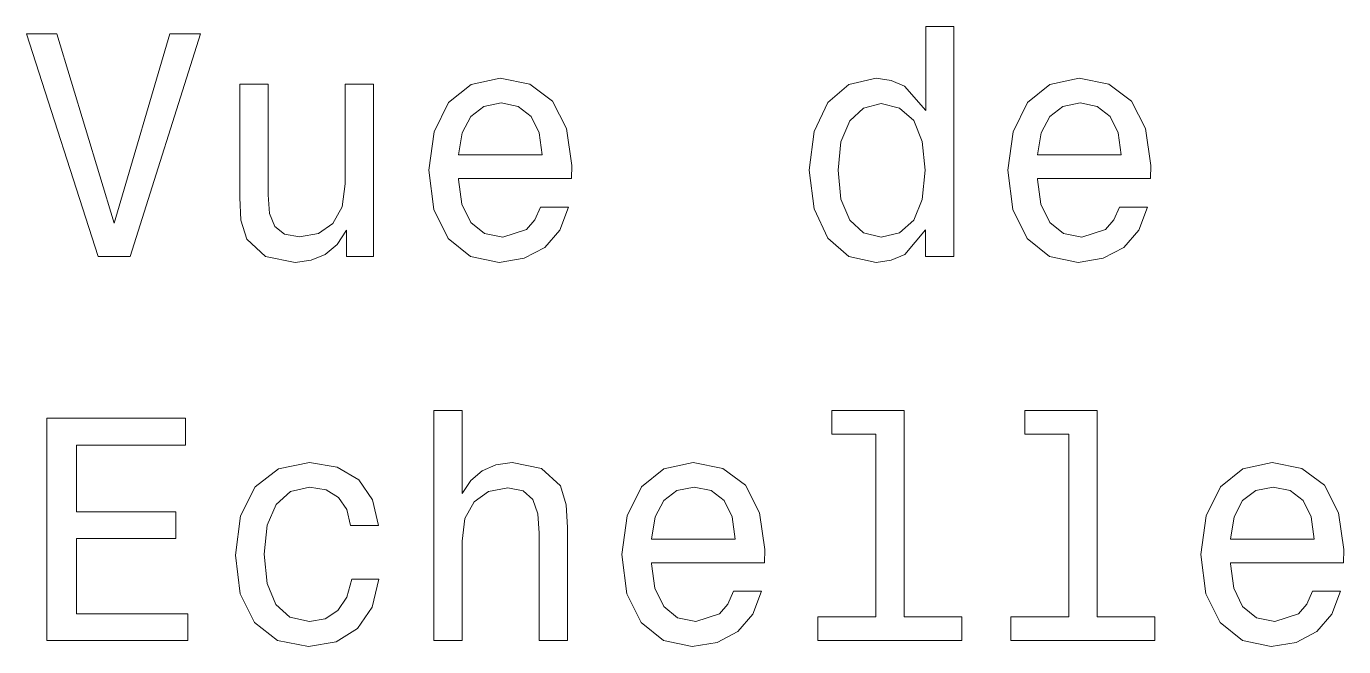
# Model space of a CAD drawing. Extents: x 291 to 834, y 188 to 661.
# Drawn here: x 638.56 to 659.28, y 317.94 to 327.7 of the extents above; entities that cross this region are included whole.
import ezdxf

# ---------------------------------------------------------------- set-up
doc = ezdxf.new("R2010")
doc.units = 0

msp = doc.modelspace()

# ---------------------------------------------------------------- linework, layer by layer
at = {"color": 7, "lineweight": 13}
for points in [[(652.702, 324.498), (652.702, 324.079), (653.146, 324.079), (653.146, 327.7), (652.707, 327.7), (652.707, 326.374), (652.37, 326.757), (652.163, 326.848), (651.926, 326.883), (651.497, 326.783), (651.164, 326.5), (650.947, 326.046), (650.872, 325.436), (650.947, 324.826), (651.164, 324.367), (651.497, 324.079), (651.926, 323.984), (652.163, 324.019), (652.375, 324.11)], [(640.815, 327.584), (639.938, 324.604), (639.035, 327.584), (638.556, 327.584), (639.686, 324.079), (640.19, 324.079), (641.295, 327.584)], [(645.354, 325.305), (647.13, 325.305), (647.135, 325.512), (647.054, 326.092), (646.832, 326.525), (646.479, 326.788), (646.01, 326.883), (645.551, 326.783), (645.198, 326.5), (644.971, 326.041), (644.89, 325.436), (644.966, 324.816), (645.193, 324.362), (645.541, 324.079), (645.995, 323.984), (646.388, 324.049), (646.711, 324.221), (646.948, 324.493), (647.084, 324.856), (646.645, 324.856), (646.555, 324.654), (646.424, 324.503), (646.05, 324.382), (645.763, 324.438), (645.546, 324.614), (645.405, 324.901), (645.354, 325.29)], [(654.462, 325.305), (656.238, 325.305), (656.243, 325.512), (656.162, 326.092), (655.94, 326.525), (655.587, 326.788), (655.118, 326.883), (654.659, 326.783), (654.306, 326.5), (654.079, 326.041), (653.998, 325.436), (654.074, 324.816), (654.301, 324.362), (654.649, 324.079), (655.103, 323.984), (655.496, 324.049), (655.819, 324.221), (656.056, 324.493), (656.192, 324.856), (655.753, 324.856), (655.663, 324.654), (655.532, 324.503), (655.158, 324.382), (654.871, 324.438), (654.654, 324.614), (654.513, 324.901), (654.462, 325.29)], [(644.018, 326.788), (643.574, 326.788), (643.574, 325.224), (643.524, 324.861), (643.377, 324.599), (643.15, 324.438), (642.853, 324.387), (642.616, 324.427), (642.465, 324.548), (642.379, 324.755), (642.359, 325.048), (642.359, 326.788), (641.915, 326.788), (641.915, 325.007), (641.93, 324.649), (642.026, 324.352), (642.318, 324.079), (642.787, 323.984), (643.039, 324.019), (643.256, 324.11), (643.443, 324.266), (643.594, 324.493), (643.594, 324.079), (644.018, 324.079)], [(645.354, 325.678), (645.41, 326.026), (645.546, 326.283), (645.753, 326.44), (646.025, 326.495), (646.292, 326.44), (646.499, 326.283), (646.625, 326.026), (646.671, 325.678)], [(652.001, 326.485), (652.294, 326.414), (652.516, 326.218), (652.647, 325.89), (652.697, 325.436), (652.647, 324.977), (652.516, 324.649), (652.294, 324.448), (652.001, 324.382), (651.724, 324.448), (651.512, 324.649), (651.371, 324.982), (651.326, 325.436), (651.371, 325.885), (651.512, 326.213), (651.724, 326.414)], [(654.462, 325.678), (654.518, 326.026), (654.654, 326.283), (654.861, 326.44), (655.133, 326.495), (655.4, 326.44), (655.607, 326.283), (655.733, 326.026), (655.779, 325.678)], [(644.966, 318.033), (645.41, 318.033), (645.41, 319.596), (645.455, 319.954), (645.602, 320.216), (645.828, 320.378), (646.131, 320.438), (646.373, 320.388), (646.524, 320.252), (646.6, 320.025), (646.625, 319.722), (646.625, 318.033), (647.069, 318.033), (647.069, 319.813), (647.049, 320.171), (646.958, 320.468), (646.661, 320.741), (646.197, 320.837), (645.944, 320.801), (645.728, 320.706), (645.546, 320.554), (645.41, 320.347), (645.41, 321.654), (644.966, 321.654)], [(651.921, 321.28), (651.921, 318.406), (651.008, 318.406), (651.008, 318.033), (653.272, 318.033), (653.272, 318.406), (652.364, 318.406), (652.364, 321.654), (651.225, 321.654), (651.225, 321.28)], [(654.957, 321.28), (654.957, 318.406), (654.044, 318.406), (654.044, 318.033), (656.308, 318.033), (656.308, 318.406), (655.4, 318.406), (655.4, 321.654), (654.261, 321.654), (654.261, 321.28)], [(638.879, 318.033), (641.098, 318.033), (641.098, 318.456), (639.343, 318.456), (639.343, 319.641), (640.906, 319.641), (640.906, 320.06), (639.343, 320.06), (639.343, 321.109), (641.058, 321.109), (641.058, 321.533), (638.879, 321.533)], [(643.655, 319.843), (644.094, 319.843), (644.003, 320.247), (643.786, 320.564), (643.448, 320.761), (643.009, 320.837), (642.525, 320.736), (642.157, 320.453), (641.925, 319.994), (641.844, 319.379), (641.92, 318.769), (642.147, 318.315), (642.505, 318.033), (642.994, 317.937), (643.428, 318.012), (643.766, 318.224), (643.998, 318.557), (644.099, 319.001), (643.675, 319.001), (643.599, 318.718), (643.458, 318.507), (643.256, 318.376), (643.009, 318.335), (642.702, 318.401), (642.48, 318.602), (642.344, 318.93), (642.298, 319.394), (642.344, 319.848), (642.485, 320.176), (642.712, 320.378), (643.009, 320.448), (643.271, 320.403), (643.468, 320.287), (643.599, 320.095)], [(648.39, 319.258), (650.166, 319.258), (650.171, 319.465), (650.09, 320.045), (649.868, 320.479), (649.515, 320.741), (649.046, 320.837), (648.587, 320.736), (648.234, 320.453), (648.007, 319.994), (647.926, 319.389), (648.002, 318.769), (648.229, 318.315), (648.577, 318.033), (649.031, 317.937), (649.424, 318.002), (649.747, 318.174), (649.984, 318.446), (650.12, 318.809), (649.681, 318.809), (649.591, 318.608), (649.46, 318.456), (649.086, 318.335), (648.799, 318.391), (648.582, 318.567), (648.441, 318.855), (648.39, 319.243)], [(657.498, 319.258), (659.274, 319.258), (659.279, 319.465), (659.198, 320.045), (658.976, 320.479), (658.623, 320.741), (658.154, 320.837), (657.695, 320.736), (657.342, 320.453), (657.115, 319.994), (657.034, 319.389), (657.11, 318.769), (657.337, 318.315), (657.685, 318.033), (658.139, 317.937), (658.532, 318.002), (658.855, 318.174), (659.092, 318.446), (659.228, 318.809), (658.789, 318.809), (658.699, 318.608), (658.568, 318.456), (658.194, 318.335), (657.907, 318.391), (657.69, 318.567), (657.549, 318.855), (657.498, 319.243)], [(648.39, 319.631), (648.446, 319.979), (648.582, 320.236), (648.789, 320.393), (649.061, 320.448), (649.328, 320.393), (649.535, 320.236), (649.661, 319.979), (649.707, 319.631)], [(657.498, 319.631), (657.554, 319.979), (657.69, 320.236), (657.897, 320.393), (658.169, 320.448), (658.437, 320.393), (658.643, 320.236), (658.769, 319.979), (658.815, 319.631)]]:
    msp.add_lwpolyline(points, close=True, dxfattribs=at)

doc.saveas('drawing.dxf')
